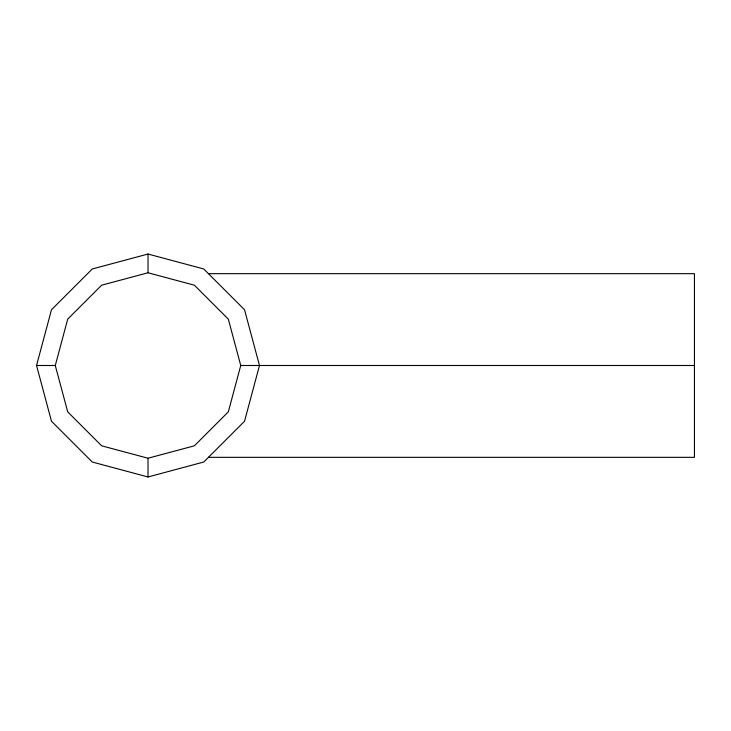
<?xml version="1.0" encoding="UTF-8"?>
<svg xmlns="http://www.w3.org/2000/svg" width="731" height="731" viewBox="0 0 731 731"><rect width="100%" height="100%" fill="white"/><g stroke="black" fill="none" stroke-linecap="round" stroke-linejoin="round"><path stroke-width="1.1" d="M36.55 365.5L51.481 309.77L92.28 268.971L148.018 254.032L203.748 268.971L244.547 309.77L259.478 365.5L244.547 421.23L203.748 462.029L148.018 476.968L92.28 462.029L51.481 421.23L36.55 365.5L55.282 365.5L67.709 319.136L101.646 285.191L148.018 272.773L194.382 285.191L228.319 319.136L240.746 365.5L228.319 411.864L194.382 445.809L148.018 458.227L101.646 445.809L67.709 411.864L55.282 365.5M208.445 273.668L694.45 273.668L694.45 457.332L208.445 457.332M240.746 365.5L694.45 365.5M148.018 254.032L148.018 272.773M148.018 458.227L148.018 476.968"/></g></svg>
